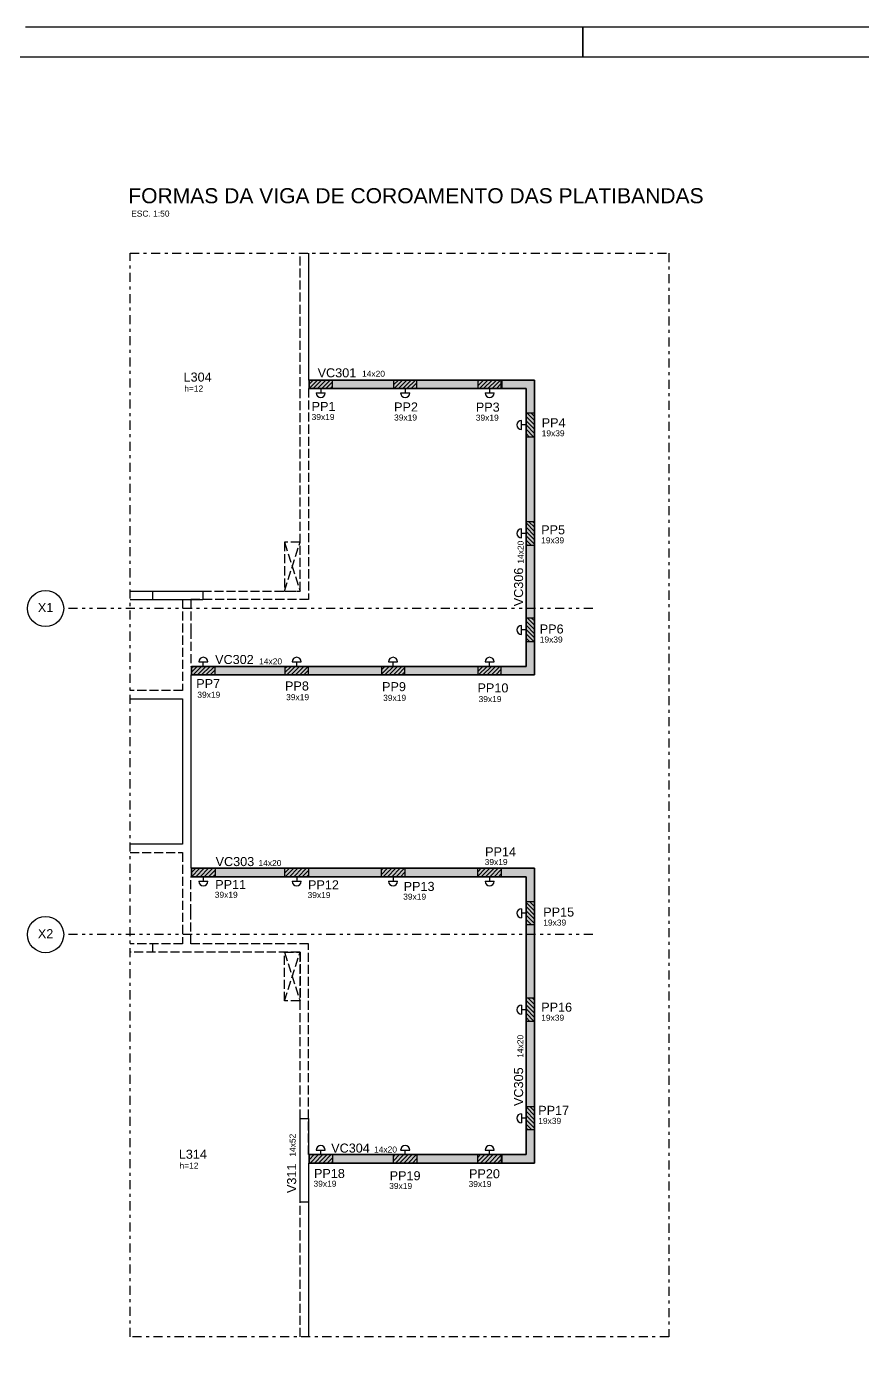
# Model space of a CAD drawing. Extents: x 0 to 119, y 0 to 84.
# Drawn here: x 63.44 to 91.17, y 39.79 to 84.1 of the extents above; entities that cross this region are included whole.
import ezdxf

# ---------------------------------------------------------------- set-up
doc = ezdxf.new("R2010")
doc.units = 0
doc.header["$MEASUREMENT"] = 0
for name, pattern in [('ESTILO_TQS_0003', [0.9199999999999999, 0.3, -0.15, 0.02, -0.15, 0.3]), ('ESTILO_TQS_0004', [1.09, 0.3, -0.15, 0.02, -0.15, 0.02, -0.15, 0.3]), ('ESTILO_TQS_0005', [0.4, 0.3, -0.1])]:
    doc.linetypes.add(name, pattern=pattern)
for name, color, linetype in [('1', 1, 'CONTINUOUS'), ('2', 2, 'CONTINUOUS'), ('3', 3, 'CONTINUOUS'), ('4', 4, 'CONTINUOUS'), ('5', 5, 'CONTINUOUS'), ('50', 171, 'CONTINUOUS'), ('7', 7, 'CONTINUOUS')]:
    doc.layers.add(name, color=color, linetype=linetype)
doc.styles.add('TQS_ARIAL', font='arial.ttf')

msp = doc.modelspace()

# ---------------------------------------------------------------- linework, layer by layer
at = {"layer": '1', "linetype": 'ESTILO_TQS_0005'}
for p, q in [((79.208745, 72.378109), (79.208745, 72.098109)), ((71.988745, 65.378112), (72.508745, 66.998112)), ((71.988745, 66.998112), (72.508745, 65.378112)), ((67.608745, 65.378112), (67.608745, 65.098112)), ((67.608745, 53.678109), (67.608745, 53.398109)), ((71.988745, 53.398109), (72.508745, 51.778109)), ((71.988745, 51.778109), (72.508745, 53.398109)), ((79.208745, 46.678112), (79.208745, 46.398112)), ((79.208745, 46.398112), (79.208745, 46.678112))]:
    msp.add_line(p, q, dxfattribs=at)
at = {"layer": '1', "linetype": 'Continuous'}
msp.add_lwpolyline([(63.400062, 84.099942), (81.900062, 84.099942), (81.900062, 83.099942), (81.900062, 84.099942), (100.400062, 84.099942), (100.400062, 83.099942), (100.400062, 84.099942), (118.900062, 84.099942), (118.900062, 59.399942), (117.900062, 59.399942), (118.900062, 59.399942), (118.900062, 29.699942), (117.900062, 29.699942), (118.900062, 29.699942), (118.900062, -5.8e-05), (100.400062, -5.8e-05), (100.400062, 0.999942), (100.400062, -5.8e-05), (81.900062, -5.8e-05), (81.900062, 0.999942), (81.900062, -5.8e-05), (63.400062, -5.8e-05)], dxfattribs=at)
at = {"layer": '1', "linetype": 'ESTILO_TQS_0005'}
for points in [[(66.867584, 65.378112), (72.508745, 65.378112), (72.508745, 76.589764)], [(68.888745, 64.088112), (68.888745, 62.878109), (80.008745, 62.878109), (80.008745, 72.098109), (72.788745, 72.098109), (72.788745, 65.098112), (68.888745, 65.098112), (68.888745, 64.088112)], [(71.988745, 65.378112), (72.508745, 65.378112), (72.508745, 66.998112), (71.988745, 66.998112), (71.988745, 65.378112)], [(66.867584, 65.098112), (68.608745, 65.098112), (68.608745, 62.078109), (66.867584, 62.078109)], [(66.867584, 56.698109), (68.608745, 56.698109), (68.608745, 53.678109), (66.867584, 53.678109)], [(68.888745, 54.688109), (68.888745, 55.898112), (80.008745, 55.898112), (80.008745, 46.678112), (72.788745, 46.678112), (72.788745, 53.678109), (68.888745, 53.678109), (68.888745, 54.688109)], [(72.508745, 40.630858), (72.508745, 43.878109), (72.508745, 53.398109), (66.867584, 53.398109)], [(71.988745, 53.398109), (72.508745, 53.398109), (72.508745, 51.778109), (71.988745, 51.778109), (71.988745, 53.398109)]]:
    msp.add_lwpolyline(points, dxfattribs=at)
at = {"layer": '1', "linetype": 'Continuous'}
for centre in [(64.065785, 64.798111), (64.065785, 53.978111)]:
    msp.add_circle(centre, 0.6, dxfattribs=at)
at = {"layer": '2', "linetype": 'Continuous'}
for p, q in [((72.808745, 72.101638), (73.085216, 72.378109)), ((72.808745, 72.243059), (72.943795, 72.378109)), ((72.946637, 72.098109), (73.226637, 72.378109)), ((73.088059, 72.098109), (73.368059, 72.378109)), ((73.22948, 72.098109), (73.50948, 72.378109)), ((73.370901, 72.098109), (73.588745, 72.315952)), ((75.608745, 72.214632), (75.772222, 72.378109)), ((75.608745, 72.356053), (75.6308, 72.378109)), ((75.633643, 72.098109), (75.913643, 72.378109)), ((75.775064, 72.098109), (76.055064, 72.378109)), ((75.916486, 72.098109), (76.196486, 72.378109)), ((76.057907, 72.098109), (76.337907, 72.378109)), ((76.199328, 72.098109), (76.388745, 72.287525)), ((78.408745, 72.186205), (78.600649, 72.378109)), ((78.408745, 72.327626), (78.459227, 72.378109)), ((78.46207, 72.098109), (78.74207, 72.378109)), ((78.603492, 72.098109), (78.883492, 72.378109)), ((78.744913, 72.098109), (79.024913, 72.378109)), ((78.886334, 72.098109), (79.166334, 72.378109)), ((79.027756, 72.098109), (79.188745, 72.259098)), ((73.048745, 71.948109), (73.348745, 71.948109)), ((73.198745, 72.098109), (73.198745, 71.948109)), ((73.512323, 72.098109), (73.588745, 72.174531)), ((75.848745, 71.948109), (76.148745, 71.948109)), ((75.998745, 72.098109), (75.998745, 71.948109)), ((76.34075, 72.098109), (76.388745, 72.146104)), ((78.648745, 71.948109), (78.948745, 71.948109)), ((78.798745, 72.098109), (78.798745, 71.948109)), ((79.169177, 72.098109), (79.188745, 72.117677)), ((79.858745, 70.738109), (79.858745, 71.038109)), ((80.008745, 71.170685), (80.288745, 70.890685)), ((80.008745, 71.029264), (80.288745, 70.749264)), ((80.042742, 71.278109), (80.288745, 71.032107)), ((80.184163, 71.278109), (80.288745, 71.173528)), ((80.008745, 70.888109), (79.858745, 70.888109)), ((80.008745, 70.887843), (80.288745, 70.607843)), ((80.008745, 70.746421), (80.257057, 70.498109)), ((80.008745, 70.605), (80.115635, 70.498109)), ((79.858745, 67.138109), (79.858745, 67.438109)), ((80.008745, 67.635151), (80.288745, 67.355151)), ((80.008745, 67.49373), (80.288745, 67.21373)), ((80.008745, 67.352309), (80.288745, 67.072309)), ((80.107208, 67.678109), (80.288745, 67.496573)), ((80.24863, 67.678109), (80.288745, 67.637994)), ((80.008745, 67.288109), (79.858745, 67.288109)), ((80.008745, 67.210887), (80.288745, 66.930887)), ((80.008745, 67.069466), (80.180101, 66.898109)), ((80.008745, 66.928045), (80.03868, 66.898109)), ((80.008745, 64.38246), (80.288745, 64.10246)), ((80.054517, 64.478109), (80.288745, 64.243882)), ((80.195938, 64.478109), (80.288745, 64.385303)), ((79.858745, 63.938109), (79.858745, 64.238109)), ((80.008745, 64.088109), (79.858745, 64.088109)), ((80.008745, 64.241039), (80.288745, 63.961039)), ((80.008745, 64.099617), (80.288745, 63.819617)), ((80.008745, 63.958196), (80.268832, 63.698109)), ((80.008745, 63.816775), (80.12741, 63.698109)), ((69.148745, 63.028109), (69.448745, 63.028109)), ((69.298745, 62.878109), (69.298745, 63.028109)), ((72.248745, 63.028109), (72.548745, 63.028109)), ((72.398745, 62.878109), (72.398745, 63.028109)), ((75.448745, 63.028109), (75.748745, 63.028109)), ((75.598745, 62.878109), (75.598745, 63.028109)), ((78.648745, 63.028109), (78.948745, 63.028109)), ((78.798745, 62.878109), (78.798745, 63.028109)), ((68.908745, 62.686205), (69.100649, 62.878109)), ((68.908745, 62.827626), (68.959227, 62.878109)), ((68.96207, 62.598109), (69.24207, 62.878109)), ((69.103492, 62.598109), (69.383492, 62.878109)), ((69.244913, 62.598109), (69.524913, 62.878109)), ((69.386334, 62.598109), (69.666334, 62.878109)), ((69.527756, 62.598109), (69.688745, 62.759098)), ((69.669177, 62.598109), (69.688745, 62.617677)), ((72.008745, 62.674935), (72.211919, 62.878109)), ((72.008745, 62.816356), (72.070497, 62.878109)), ((72.07334, 62.598109), (72.35334, 62.878109)), ((72.214761, 62.598109), (72.494761, 62.878109)), ((72.356183, 62.598109), (72.636183, 62.878109)), ((72.497604, 62.598109), (72.777604, 62.878109)), ((72.639025, 62.598109), (72.788745, 62.747828)), ((72.780447, 62.598109), (72.788745, 62.606407)), ((75.208745, 62.622244), (75.46461, 62.878109)), ((75.208745, 62.763665), (75.323188, 62.878109)), ((75.326031, 62.598109), (75.606031, 62.878109)), ((75.467453, 62.598109), (75.747453, 62.878109)), ((75.608874, 62.598109), (75.888874, 62.878109)), ((75.750295, 62.598109), (75.988745, 62.836558)), ((75.891717, 62.598109), (75.988745, 62.695137)), ((78.408745, 62.710974), (78.57588, 62.878109)), ((78.408745, 62.852395), (78.434458, 62.878109)), ((78.437301, 62.598109), (78.717301, 62.878109)), ((78.578722, 62.598109), (78.858722, 62.878109)), ((78.720144, 62.598109), (79.000144, 62.878109)), ((78.861565, 62.598109), (79.141565, 62.878109)), ((79.002986, 62.598109), (79.188745, 62.783867)), ((79.144408, 62.598109), (79.188745, 62.642446)), ((68.908745, 55.898112), (69.188877, 56.178112)), ((68.908745, 56.039401), (69.047456, 56.178112)), ((69.050298, 55.898112), (69.330298, 56.178112)), ((69.19172, 55.898112), (69.47172, 56.178112)), ((69.298745, 55.898112), (69.298745, 55.748112)), ((69.333141, 55.898112), (69.613141, 56.178112)), ((69.474562, 55.898112), (69.688745, 56.112294)), ((69.615984, 55.898112), (69.688745, 55.970873)), ((72.008745, 56.028131), (72.158726, 56.178112)), ((72.008745, 56.169553), (72.017304, 56.178112)), ((72.020147, 55.898112), (72.300147, 56.178112)), ((72.161568, 55.898112), (72.441568, 56.178112)), ((72.30299, 55.898112), (72.58299, 56.178112)), ((72.398745, 55.898112), (72.398745, 55.748112)), ((72.444411, 55.898112), (72.724411, 56.178112)), ((72.585832, 55.898112), (72.788745, 56.101024)), ((72.727254, 55.898112), (72.788745, 55.959603)), ((75.208745, 55.97544), (75.411417, 56.178112)), ((75.208745, 56.116861), (75.269995, 56.178112)), ((75.272838, 55.898112), (75.552838, 56.178112)), ((75.414259, 55.898112), (75.694259, 56.178112)), ((75.555681, 55.898112), (75.835681, 56.178112)), ((75.598745, 55.898112), (75.598745, 55.748112)), ((75.697102, 55.898112), (75.977102, 56.178112)), ((75.838524, 55.898112), (75.988745, 56.048333)), ((75.979945, 55.898112), (75.988745, 55.906912)), ((78.408745, 55.922749), (78.664108, 56.178112)), ((78.408745, 56.06417), (78.522687, 56.178112)), ((78.525529, 55.898112), (78.805529, 56.178112)), ((78.666951, 55.898112), (78.946951, 56.178112)), ((78.798745, 55.898112), (78.798745, 55.748112)), ((78.808372, 55.898112), (79.088372, 56.178112)), ((78.949793, 55.898112), (79.188745, 56.137063)), ((79.091215, 55.898112), (79.188745, 55.995642)), ((69.148745, 55.748112), (69.448745, 55.748112)), ((72.248745, 55.748112), (72.548745, 55.748112)), ((75.448745, 55.748112), (75.748745, 55.748112)), ((78.648745, 55.748112), (78.948745, 55.748112)), ((80.008745, 55.048651), (80.288745, 54.768651)), ((80.120704, 55.078112), (80.288745, 54.910072)), ((80.262126, 55.078112), (80.288745, 55.051493)), ((79.858745, 54.838112), (79.858745, 54.538112)), ((80.008745, 54.688112), (79.858745, 54.688112)), ((80.008745, 54.907229), (80.288745, 54.627229)), ((80.008745, 54.765808), (80.288745, 54.485808)), ((80.008745, 54.624387), (80.288745, 54.344387)), ((80.008745, 54.482965), (80.193598, 54.298112)), ((80.008745, 54.341544), (80.052176, 54.298112)), ((80.068013, 51.878112), (80.288745, 51.657381)), ((80.209434, 51.878112), (80.288745, 51.798802)), ((79.858745, 51.638112), (79.858745, 51.338112)), ((80.008745, 51.488112), (79.858745, 51.488112)), ((80.008745, 51.795959), (80.288745, 51.515959)), ((80.008745, 51.654538), (80.288745, 51.374538)), ((80.008745, 51.513117), (80.288745, 51.233117)), ((80.008745, 51.371695), (80.282328, 51.098112)), ((80.008745, 51.230274), (80.140906, 51.098112)), ((79.858745, 48.038112), (79.858745, 47.738112)), ((80.008745, 47.888112), (79.858745, 47.888112)), ((80.008745, 48.260426), (80.288745, 47.980426)), ((80.008745, 48.119004), (80.288745, 47.839004)), ((80.008745, 47.977583), (80.288745, 47.697583)), ((80.132479, 48.278112), (80.288745, 48.121847)), ((80.273901, 48.278112), (80.288745, 48.263268)), ((80.008745, 47.836162), (80.288745, 47.556162)), ((80.008745, 47.69474), (80.205372, 47.498112)), ((80.008745, 47.553319), (80.063951, 47.498112)), ((72.808745, 46.504372), (72.982485, 46.678112)), ((72.808745, 46.645794), (72.841063, 46.678112)), ((72.843906, 46.398112), (73.123906, 46.678112)), ((72.985327, 46.398112), (73.265327, 46.678112)), ((73.048745, 46.828112), (73.348745, 46.828112)), ((73.126749, 46.398112), (73.406749, 46.678112)), ((73.198745, 46.678112), (73.198745, 46.828112)), ((73.26817, 46.398112), (73.54817, 46.678112)), ((73.409591, 46.398112), (73.588745, 46.577265)), ((75.608745, 46.475945), (75.810912, 46.678112)), ((75.608745, 46.617366), (75.66949, 46.678112)), ((75.672333, 46.398112), (75.952333, 46.678112)), ((75.813754, 46.398112), (76.093754, 46.678112)), ((75.848745, 46.828112), (76.148745, 46.828112)), ((75.955176, 46.398112), (76.235176, 46.678112)), ((75.998745, 46.678112), (75.998745, 46.828112)), ((76.096597, 46.398112), (76.376597, 46.678112)), ((76.238018, 46.398112), (76.388745, 46.548838)), ((78.408745, 46.447518), (78.639339, 46.678112)), ((78.408745, 46.588939), (78.497917, 46.678112)), ((78.50076, 46.398112), (78.78076, 46.678112)), ((78.642181, 46.398112), (78.922181, 46.678112)), ((78.648745, 46.828112), (78.948745, 46.828112)), ((78.783603, 46.398112), (79.063603, 46.678112)), ((78.798745, 46.678112), (78.798745, 46.828112)), ((78.925024, 46.398112), (79.188745, 46.661833)), ((73.551013, 46.398112), (73.588745, 46.435844)), ((76.37944, 46.398112), (76.388745, 46.407417)), ((79.066446, 46.398112), (79.188745, 46.520411))]:
    msp.add_line(p, q, dxfattribs=at)
at = {"layer": '2', "linetype": 'ESTILO_TQS_0004'}
for p, q in [((82.227205, 64.798111), (64.665785, 64.798111)), ((82.227205, 53.978111), (64.665785, 53.978111))]:
    msp.add_line(p, q, dxfattribs=at)
at = {"layer": '2', "linetype": 'ESTILO_TQS_0003'}
msp.add_lwpolyline([(66.867584, 76.589764), (84.748952, 76.589764), (84.748952, 40.630858), (66.867584, 40.630858), (66.867584, 76.589764)], dxfattribs=at)
at = {"layer": '2', "linetype": 'Continuous'}
for centre, start, end in [((73.198745, 71.948109), 180, 0), ((75.998745, 71.948109), 180, 0), ((78.798745, 71.948109), 180, 0), ((79.858745, 70.888109), 90, 270), ((79.858745, 67.288109), 90, 270), ((79.858745, 64.088109), 90, 270), ((69.298745, 63.028109), 0, 180), ((72.398745, 63.028109), 0, 180), ((75.598745, 63.028109), 0, 180), ((78.798745, 63.028109), 0, 180), ((69.298745, 55.748112), 180, 0), ((72.398745, 55.748112), 180, 0), ((75.598745, 55.748112), 180, 0), ((78.798745, 55.748112), 180, 0), ((79.858745, 54.688112), 90, 270), ((79.858745, 51.488112), 90, 270), ((79.858745, 47.888112), 90, 270), ((73.198745, 46.828112), 0, 180), ((75.998745, 46.828112), 0, 180), ((78.798745, 46.828112), 0, 180)]:
    msp.add_arc(centre, 0.15, start, end, dxfattribs=at)
at = {"layer": '3', "linetype": 'Continuous'}
for points in [[(72.788745, 76.589764), (72.788745, 72.378109), (80.288745, 72.378109), (80.288745, 62.598109), (68.888745, 62.598109), (68.888745, 56.178112), (80.288745, 56.178112), (80.288745, 46.398112), (72.788745, 46.398112), (72.788745, 40.630858)], [(66.867584, 61.798109), (68.608745, 61.798109), (68.608745, 56.978109), (66.867584, 56.978109)]]:
    msp.add_lwpolyline(points, dxfattribs=at)
at = {"layer": '4', "linetype": 'Continuous'}
for p, q in [((66.867584, 65.378112), (69.288745, 65.378112)), ((69.288745, 65.378112), (69.288745, 65.098112)), ((66.867584, 65.098112), (69.288745, 65.098112))]:
    msp.add_line(p, q, dxfattribs=at)
for points in [[(72.808745, 72.378109), (72.808745, 72.098109), (80.008745, 72.098109), (80.008745, 62.878109), (68.908745, 62.878109), (68.908745, 62.598109), (80.288745, 62.598109), (80.288745, 72.378109), (72.808745, 72.378109)], [(68.908745, 55.898112), (68.908745, 56.178112), (80.288745, 56.178112), (80.288745, 46.398112), (72.788745, 46.398112), (72.788745, 45.098109), (72.508745, 45.098109), (72.508745, 47.878109), (72.788745, 47.878109), (72.788745, 46.678112), (80.008745, 46.678112), (80.008745, 55.898112), (68.908745, 55.898112)]]:
    msp.add_lwpolyline(points, dxfattribs=at)
at = {"layer": '5', "linetype": 'Continuous'}
for points in [[(73.588745, 72.378109), (72.808745, 72.378109), (72.808745, 72.098109), (73.588745, 72.098109), (73.588745, 72.378109)], [(76.388745, 72.378109), (75.608745, 72.378109), (75.608745, 72.098109), (76.388745, 72.098109), (76.388745, 72.378109)], [(79.188745, 72.378109), (78.408745, 72.378109), (78.408745, 72.098109), (79.188745, 72.098109), (79.188745, 72.378109)], [(80.008745, 71.278109), (80.008745, 70.498109), (80.288745, 70.498109), (80.288745, 71.278109), (80.008745, 71.278109)], [(80.008745, 67.678109), (80.008745, 66.898109), (80.288745, 66.898109), (80.288745, 67.678109), (80.008745, 67.678109)], [(80.008745, 64.478109), (80.008745, 63.698109), (80.288745, 63.698109), (80.288745, 64.478109), (80.008745, 64.478109)], [(69.688745, 62.878109), (68.908745, 62.878109), (68.908745, 62.598109), (69.688745, 62.598109), (69.688745, 62.878109)], [(72.788745, 62.878109), (72.008745, 62.878109), (72.008745, 62.598109), (72.788745, 62.598109), (72.788745, 62.878109)], [(75.988745, 62.878109), (75.208745, 62.878109), (75.208745, 62.598109), (75.988745, 62.598109), (75.988745, 62.878109)], [(79.188745, 62.878109), (78.408745, 62.878109), (78.408745, 62.598109), (79.188745, 62.598109), (79.188745, 62.878109)], [(69.688745, 55.898112), (68.908745, 55.898112), (68.908745, 56.178112), (69.688745, 56.178112), (69.688745, 55.898112)], [(72.788745, 55.898112), (72.008745, 55.898112), (72.008745, 56.178112), (72.788745, 56.178112), (72.788745, 55.898112)], [(75.988745, 55.898112), (75.208745, 55.898112), (75.208745, 56.178112), (75.988745, 56.178112), (75.988745, 55.898112)], [(79.188745, 55.898112), (78.408745, 55.898112), (78.408745, 56.178112), (79.188745, 56.178112), (79.188745, 55.898112)], [(80.008745, 54.298112), (80.008745, 55.078112), (80.288745, 55.078112), (80.288745, 54.298112), (80.008745, 54.298112)], [(80.008745, 51.098112), (80.008745, 51.878112), (80.288745, 51.878112), (80.288745, 51.098112), (80.008745, 51.098112)], [(80.008745, 47.498112), (80.008745, 48.278112), (80.288745, 48.278112), (80.288745, 47.498112), (80.008745, 47.498112)], [(73.588745, 46.398112), (72.808745, 46.398112), (72.808745, 46.678112), (73.588745, 46.678112), (73.588745, 46.398112)], [(76.388745, 46.398112), (75.608745, 46.398112), (75.608745, 46.678112), (76.388745, 46.678112), (76.388745, 46.398112)], [(79.188745, 46.398112), (78.408745, 46.398112), (78.408745, 46.678112), (79.188745, 46.678112), (79.188745, 46.398112)]]:
    msp.add_lwpolyline(points, dxfattribs=at)
at = {"layer": '50', "linetype": 'Continuous'}
for points in [[(72.808745, 72.378109), (80.288745, 72.378109), (80.288745, 62.598109), (68.908745, 62.598109), (68.908745, 62.878109), (80.008745, 62.878109), (80.008745, 72.098109), (72.808745, 72.098109), (72.808745, 72.378109)], [(72.808745, 46.398112), (80.288745, 46.398112), (80.288745, 56.178112), (68.908745, 56.178112), (68.908745, 55.898112), (80.008745, 55.898112), (80.008745, 46.678112), (72.808745, 46.678112), (72.808745, 46.398112)]]:
    msp.add_lwpolyline(points, dxfattribs=at)
for points in [[(72.808745, 72.098109), (72.808745, 72.378109), (80.008745, 72.098109)], [(72.808745, 72.378109), (80.288745, 72.378109), (80.008745, 72.098109)], [(80.008745, 72.098109), (80.288745, 72.378109), (80.008745, 62.878109)], [(80.288745, 72.378109), (80.288745, 62.598109), (80.008745, 62.878109)], [(80.008745, 62.878109), (80.288745, 62.598109), (68.908745, 62.598109)], [(68.908745, 62.598109), (68.908745, 62.878109), (80.008745, 62.878109)], [(80.008745, 55.898112), (80.288745, 56.178112), (68.908745, 56.178112)], [(68.908745, 56.178112), (68.908745, 55.898112), (80.008745, 55.898112)], [(80.288745, 46.398112), (80.288745, 56.178112), (80.008745, 55.898112)], [(80.008745, 46.678112), (80.288745, 46.398112), (80.008745, 55.898112)], [(72.808745, 46.678112), (72.808745, 46.398112), (80.008745, 46.678112)], [(72.808745, 46.398112), (80.288745, 46.398112), (80.008745, 46.678112)]]:
    msp.add_solid(points, dxfattribs=at)
at = {"layer": '7', "linetype": 'Continuous'}
msp.add_line((2.500062, 83.099942), (117.900062, 83.099942), dxfattribs=at)

# ---------------------------------------------------------------- texts
at = {"layer": '2', "linetype": 'Continuous', "style": 'TQS_ARIAL'}
for s, p in [('ESC. 1:50', (66.905749, 77.800006)), ('14x20', (74.567356, 72.484972)), ('h=12', (68.667157, 71.99676)), ('39x19', (72.893773, 71.052485)), ('39x19', (75.630824, 71.033991)), ('39x19', (78.342671, 71.02945)), ('19x39', (80.528832, 70.511511)), ('19x39', (80.512361, 66.958646)), ('19x39', (80.464864, 63.668338)), ('14x20', (71.153015, 62.943091)), ('39x19', (69.101172, 61.836718)), ('39x19', (72.047816, 61.756579)), ('39x19', (75.267906, 61.734345)), ('39x19', (78.435031, 61.69332)), ('14x20', (71.13103, 56.254272)), ('39x19', (78.63691, 56.287874)), ('39x19', (69.679819, 55.200179)), ('39x19', (72.76002, 55.190821)), ('39x19', (75.933191, 55.138)), ('19x39', (80.5809, 54.277786)), ('19x39', (80.513922, 51.121222)), ('19x39', (80.414561, 47.698872)), ('14x20', (74.966546, 46.748703)), ('h=12', (68.509388, 46.213461)), ('39x19', (72.95701, 45.613894)), ('39x19', (75.468902, 45.539824)), ('39x19', (78.102829, 45.605597))]:
    msp.add_text(s, height=0.2, dxfattribs=at).set_placement(p)
for s, p in [('14x20', (79.929413, 66.285865)), ('14x20', (79.920777, 49.892536)), ('14x52', (72.361519, 46.611656))]:
    msp.add_text(s, height=0.2, rotation=90, dxfattribs=at).set_placement(p)
at = {"layer": '4', "linetype": 'Continuous', "style": 'TQS_ARIAL'}
for s, p in [('VC301', (73.093741, 72.46749)), ('L304', (68.644248, 72.325958)), ('PP1', (72.893773, 71.352485)), ('PP2', (75.630824, 71.333991)), ('PP3', (78.342671, 71.32945)), ('PP4', (80.528832, 70.811511)), ('PP5', (80.512361, 67.258646)), ('X1', (63.809064, 64.679134)), ('PP6', (80.464864, 63.968338)), ('VC302', (69.69102, 62.956482)), ('PP7', (69.065155, 62.157227)), ('PP8', (72.011799, 62.077088)), ('PP9', (75.231889, 62.054853)), ('PP10', (78.399014, 62.013828)), ('PP14', (78.65184, 56.577814)), ('VC303', (69.707991, 56.252351)), ('PP11', (69.694749, 55.49012)), ('PP12', (72.77495, 55.480761)), ('PP13', (75.948121, 55.42794)), ('PP15', (80.5809, 54.577786)), ('X2', (63.809064, 53.859134)), ('PP16', (80.513922, 51.421222)), ('PP17', (80.414561, 47.998872)), ('VC304', (73.543507, 46.746783)), ('L314', (68.486479, 46.542658)), ('PP18', (72.97194, 45.903835)), ('PP19', (75.483832, 45.829764)), ('PP20', (78.117758, 45.895538))]:
    msp.add_text(s, height=0.3, dxfattribs=at).set_placement(p)
for s, p in [('VC306', (79.912123, 64.872574)), ('VC305', (79.912622, 48.292544)), ('V311', (72.381106, 45.405402))]:
    msp.add_text(s, height=0.3, rotation=90, dxfattribs=at).set_placement(p)
at = {"layer": '5', "linetype": 'Continuous', "style": 'TQS_ARIAL'}
msp.add_text('FORMAS DA VIGA DE COROAMENTO DAS PLATIBANDAS', height=0.5, dxfattribs=at).set_placement((66.80973, 78.243101))

doc.saveas('drawing.dxf')
